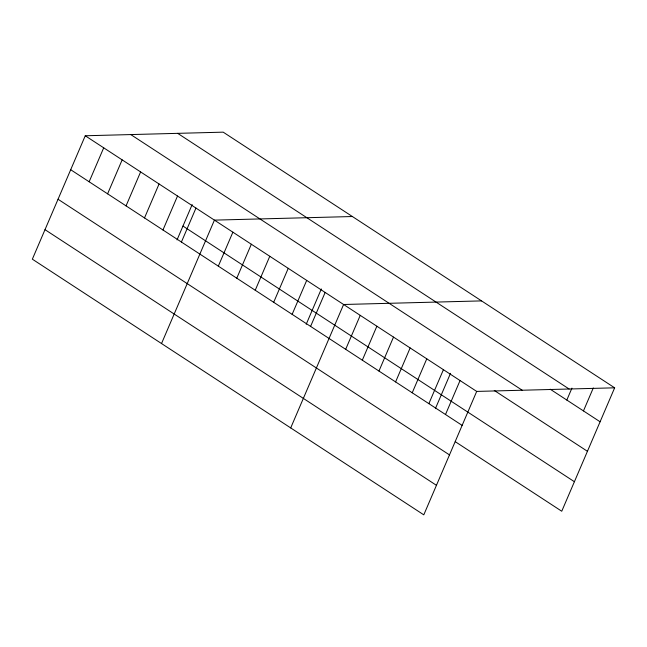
<?xml version="1.0" encoding="UTF-8"?>
<svg xmlns="http://www.w3.org/2000/svg" width="647" height="647" viewBox="0 0 647 647"><rect width="100%" height="100%" fill="white"/><g stroke="black" fill="none" stroke-linecap="round" stroke-linejoin="round"><path stroke-width="0.97" d="M614.65 387.82L223.207 132.158L85.25 135.765L32.35 259.18L423.793 514.842L476.693 391.419L614.65 387.82L561.75 511.235L455.278 441.699M89.149 181.775L103.706 147.815M107.596 193.833L122.154 159.866M126.052 205.883L140.609 171.916M144.507 217.934L159.065 183.974M162.963 229.984L177.521 196.025M177.035 239.9L192.167 204.589M181.411 242.043L195.968 208.075M161.524 343.549L214.424 220.126L352.38 216.527M218.322 266.143L232.88 232.184M236.778 278.194L251.335 244.234M255.225 290.252L269.783 256.285M273.681 302.303L288.238 268.335M292.137 314.353L306.694 280.394M306.209 324.268L321.341 288.958M310.592 326.403L325.15 292.444M290.705 427.918L343.597 304.494L481.562 300.895M345.676 349.323L360.233 315.364M362.312 360.193L376.869 326.225M378.948 371.055L393.505 337.095M395.592 381.924L410.141 347.957M412.228 392.786L426.777 358.826M428.864 403.647L443.413 369.688M435.382 408.629L450.514 373.327M445.5 414.517L460.049 380.549M566.821 400.048L571.932 388.119M583.457 410.918L593.291 387.965M177.682 133.347L569.125 389.009M550.185 389.187L600.092 421.779M130.775 134.576L522.218 390.23M494.276 390.456L587.444 451.299M85.25 135.765L476.693 391.419M182.964 226.062L574.407 481.716M70.693 169.724L462.136 425.378M58.036 199.244L449.479 454.906M44.999 229.661L436.442 485.315"/></g></svg>
